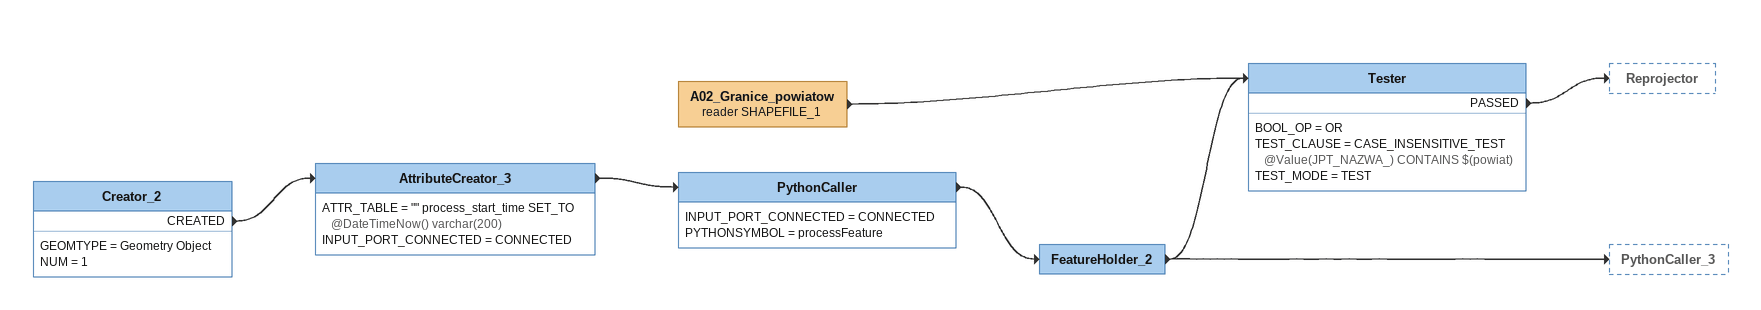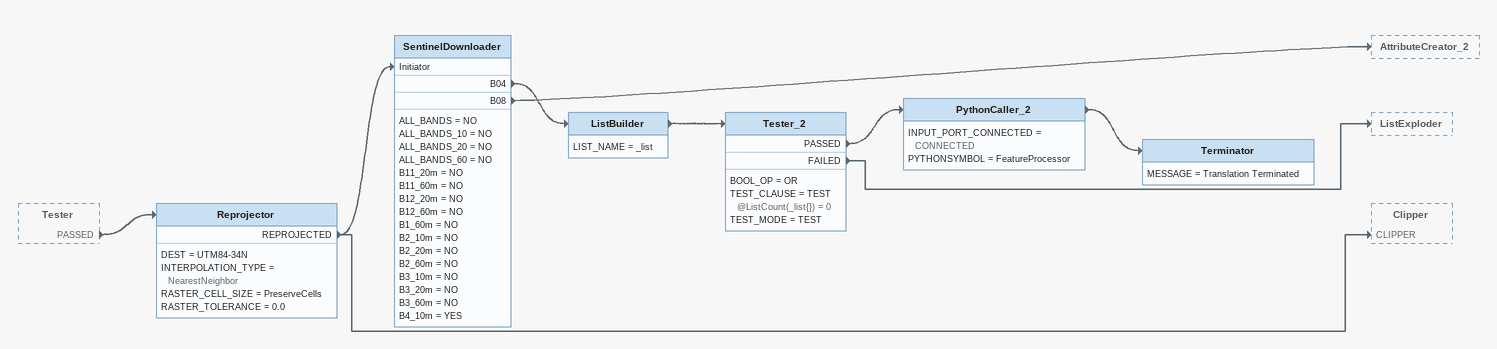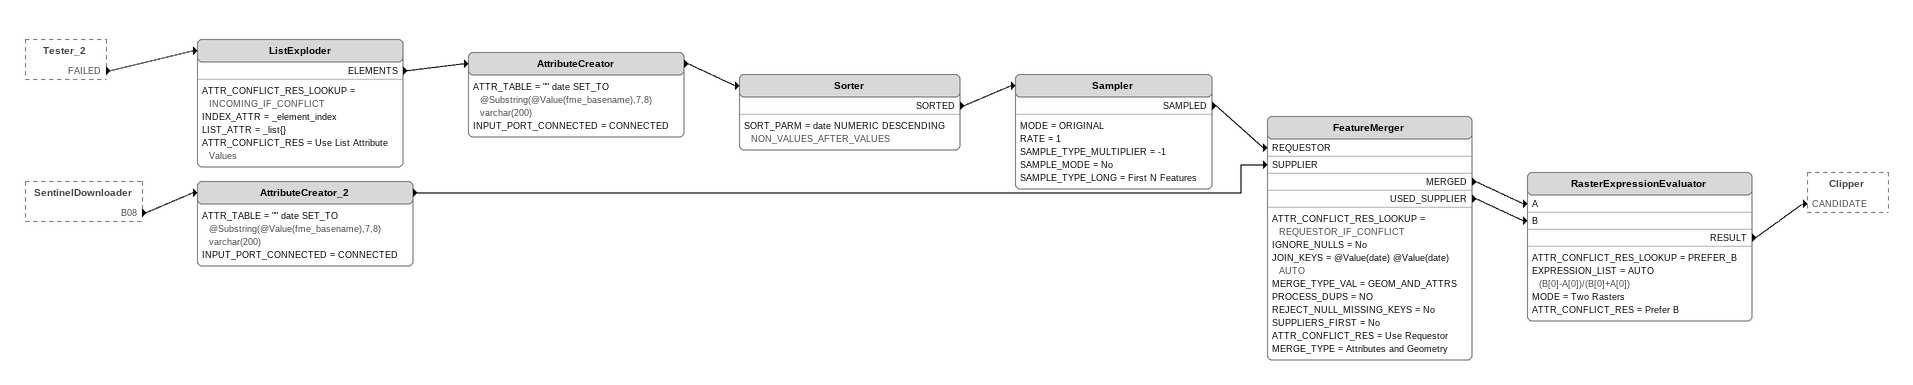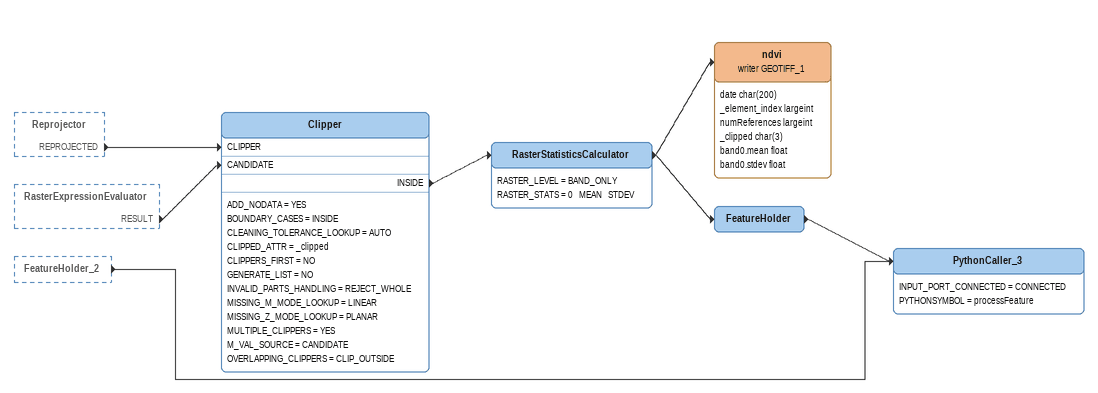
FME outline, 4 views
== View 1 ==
Creator_2
    GEOMTYPE = Geometry Object
    NUM = 1
    CREATED -> AttributeCreator_3
AttributeCreator_3
    ATTR_TABLE = "" process_start_time SET_TO @DateTimeNow() varchar(200)
    INPUT_PORT_CONNECTED = CONNECTED
    -> PythonCaller
PythonCaller
    INPUT_PORT_CONNECTED = CONNECTED
    PYTHONSYMBOL = processFeature
    -> FeatureHolder_2
FeatureHolder_2
    -> Tester
    -> PythonCaller_3
A02_Granice_powiatow (reader SHAPEFILE_1)
    -> Tester
Tester
    BOOL_OP = OR
    TEST_CLAUSE = CASE_INSENSITIVE_TEST @Value(JPT_NAZWA_) CONTAINS $(powiat)
    TEST_MODE = TEST
    PASSED -> Reprojector

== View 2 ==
Tester [outside]
    PASSED -> Reprojector
Reprojector
    DEST = UTM84-34N
    INTERPOLATION_TYPE = NearestNeighbor
    RASTER_CELL_SIZE = PreserveCells
    RASTER_TOLERANCE = 0.0
    REPROJECTED -> SentinelDownloader [Initiator]
    REPROJECTED -> Clipper [CLIPPER]
SentinelDownloader
    ALL_BANDS = NO
    ALL_BANDS_10 = NO
    ALL_BANDS_20 = NO
    ALL_BANDS_60 = NO
    B11_20m = NO
    B11_60m = NO
    B12_20m = NO
    B12_60m = NO
    B1_60m = NO
    B2_10m = NO
    B2_20m = NO
    B2_60m = NO
    B3_10m = NO
    B3_20m = NO
    B3_60m = NO
    B4_10m = YES
    B04 -> ListBuilder
    B08 -> AttributeCreator_2
ListBuilder
    LIST_NAME = _list
    -> Tester_2
Tester_2
    BOOL_OP = OR
    TEST_CLAUSE = TEST @ListCount(_list{}) = 0
    TEST_MODE = TEST
    PASSED -> PythonCaller_2
    FAILED -> ListExploder
PythonCaller_2
    INPUT_PORT_CONNECTED = CONNECTED
    PYTHONSYMBOL = FeatureProcessor
    -> Terminator
Terminator
    MESSAGE = Translation Terminated

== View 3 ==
Tester_2 [outside]
    FAILED -> ListExploder
SentinelDownloader [outside]
    B08 -> AttributeCreator_2
ListExploder
    ATTR_CONFLICT_RES_LOOKUP = INCOMING_IF_CONFLICT
    INDEX_ATTR = _element_index
    LIST_ATTR = _list{}
    ATTR_CONFLICT_RES = Use List Attribute Values
    ELEMENTS -> AttributeCreator
AttributeCreator
    ATTR_TABLE = "" date SET_TO @Substring(@Value(fme_basename),7,8) varchar(200)
    INPUT_PORT_CONNECTED = CONNECTED
    -> Sorter
Sorter
    SORT_PARM = date NUMERIC DESCENDING NON_VALUES_AFTER_VALUES
    SORTED -> Sampler
Sampler
    MODE = ORIGINAL
    RATE = 1
    SAMPLE_TYPE_MULTIPLIER = -1
    SAMPLE_MODE = No
    SAMPLE_TYPE_LONG = First N Features
    SAMPLED -> FeatureMerger [REQUESTOR]
AttributeCreator_2
    ATTR_TABLE = "" date SET_TO @Substring(@Value(fme_basename),7,8) varchar(200)
    INPUT_PORT_CONNECTED = CONNECTED
    -> FeatureMerger [SUPPLIER]
FeatureMerger
    ATTR_CONFLICT_RES_LOOKUP = REQUESTOR_IF_CONFLICT
    IGNORE_NULLS = No
    JOIN_KEYS = @Value(date) @Value(date) AUTO
    MERGE_TYPE_VAL = GEOM_AND_ATTRS
    PROCESS_DUPS = NO
    REJECT_NULL_MISSING_KEYS = No
    SUPPLIERS_FIRST = No
    ATTR_CONFLICT_RES = Use Requestor
    MERGE_TYPE = Attributes and Geometry
    MERGED -> RasterExpressionEvaluator [A]
    USED_SUPPLIER -> RasterExpressionEvaluator [B]
RasterExpressionEvaluator
    ATTR_CONFLICT_RES_LOOKUP = PREFER_B
    EXPRESSION_LIST = AUTO (B[0]-A[0])/(B[0]+A[0])
    MODE = Two Rasters
    ATTR_CONFLICT_RES = Prefer B
    RESULT -> Clipper [CANDIDATE]

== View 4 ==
Reprojector [outside]
    REPROJECTED -> Clipper [CLIPPER]
RasterExpressionEvaluator [outside]
    RESULT -> Clipper [CANDIDATE]
FeatureHolder_2 [outside]
    -> PythonCaller_3
Clipper
    ADD_NODATA = YES
    BOUNDARY_CASES = INSIDE
    CLEANING_TOLERANCE_LOOKUP = AUTO
    CLIPPED_ATTR = _clipped
    CLIPPERS_FIRST = NO
    GENERATE_LIST = NO
    INVALID_PARTS_HANDLING = REJECT_WHOLE
    MISSING_M_MODE_LOOKUP = LINEAR
    MISSING_Z_MODE_LOOKUP = PLANAR
    MULTIPLE_CLIPPERS = YES
    M_VAL_SOURCE = CANDIDATE
    OVERLAPPING_CLIPPERS = CLIP_OUTSIDE
    INSIDE -> RasterStatisticsCalculator
RasterStatisticsCalculator
    RASTER_LEVEL = BAND_ONLY
    RASTER_STATS = 0   MEAN   STDEV
    -> ndvi (writer GEOTIFF_1)
    -> FeatureHolder
ndvi (writer GEOTIFF_1)
    attributes: date char(200), _element_index largeint, numReferences largeint, _clipped char(3), band0.mean float, band0.stdev float
FeatureHolder
    -> PythonCaller_3
PythonCaller_3
    INPUT_PORT_CONNECTED = CONNECTED
    PYTHONSYMBOL = processFeature
